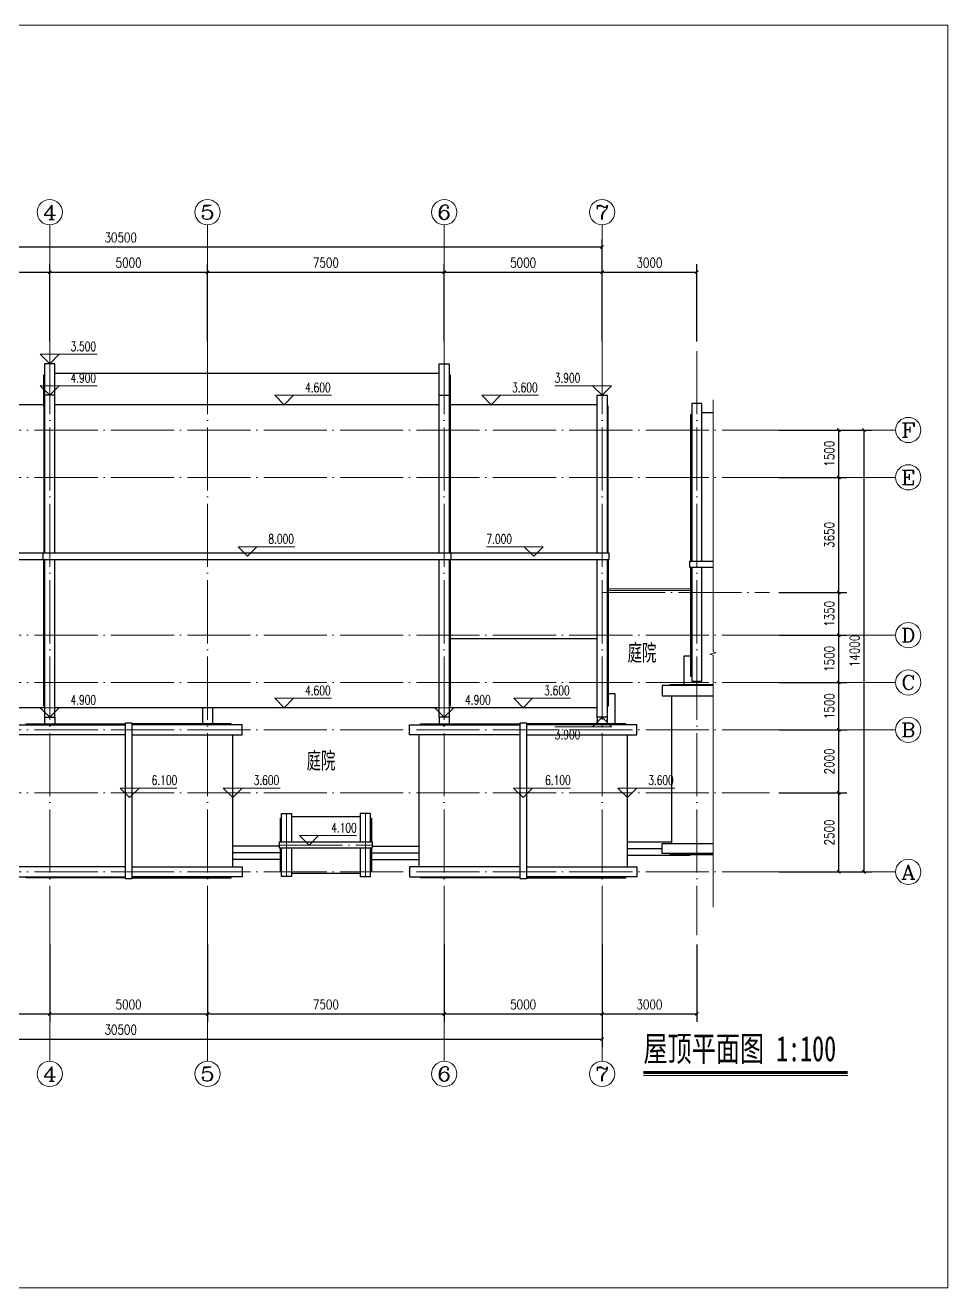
# Model space of a CAD drawing. Extents: x 577108 to 1042908, y 41950 to 81950.
# Drawn here: x 666683 to 695908, y 41950 to 81950 of the extents above; entities that cross this region are included whole.
import ezdxf
from ezdxf.enums import TextEntityAlignment as Align

# ---------------------------------------------------------------- set-up
doc = ezdxf.new("R2010")
doc.units = 0
doc.header["$LTSCALE"] = 1000
doc.header["$MEASUREMENT"] = 0
doc.linetypes.add('DOTE', pattern=[2.42, 2, -0.2, 0.02, -0.2])
doc.layers.get('0').update_dxf_attribs({"linetype": 'CONTINUOUS', "lineweight": 13})
doc.layers.get('Defpoints').update_dxf_attribs({"linetype": 'CONTINUOUS', "lineweight": 5})
for name, color, linetype, lineweight in [('AXIS', 3, 'CONTINUOUS', 15), ('AXIS_TEXT', 7, 'CONTINUOUS', 20), ('DIM_ELEV', 3, 'CONTINUOUS', 15), ('DIM_SYMB', 3, 'CONTINUOUS', 15), ('DOTE', 1, 'DOTE', 0), ('LM-S', 8, 'CONTINUOUS', 5), ('PUB_TEXT', 7, 'CONTINUOUS', 20), ('ROOF', 4, 'CONTINUOUS', 30), ('Te', 7, 'CONTINUOUS', 18), ('姓名', 7, 'CONTINUOUS', 15)]:
    doc.layers.add(name, color=color, linetype=linetype, lineweight=lineweight)
doc.styles.add('_TCH_AXIS', font='COMPLEX', dxfattribs={"bigfont": 'GBCBIG'})
doc.styles.add('_TCH_DIM', font='SIMPLEX', dxfattribs={"bigfont": 'GBCBIG'})
doc.styles.add('COMPLEX', font='COMPLEX')
doc.styles.add('DIM_FONT', font='SIMPLEX.shx', dxfattribs={"width": 0.8, "bigfont": 'hztxt.shx'})
doc.styles.add('HZ', font='romanc.shx', dxfattribs={"width": 0.7, "bigfont": 'hzdx.shx'})
doc.styles.add('HZdx', font='simhei.ttf', dxfattribs={"width": 0.7})
doc.dimstyles.new('DIMN', dxfattribs={"dimtxt": 300, "dimasz": 100, "dimexe": 250, "dimexo": 300, "dimgap": 150, "dimtad": 1, "dimdec": 0, "dimzin": 0, "dimdsep": 46, "dimtxsty": 'DIM_FONT', "dimblk": 'ARCHTICK', "dimcen": 0.09, "dimclrt": 7, "dimazin": 2, "dimtfac": 1, "dimtdec": 0, "dimtix": 1, "dimtmove": 2, "dimatfit": 3, "dimldrblk": 'ARCHTICK', "dimfxl": 0, "dimtolj": 1, "dimtzin": 0, "dimarcsym": 0})

# ---------------------------------------------------------------- blocks, each defined once
blk = doc.blocks.new('_ArchTick')
at = {"color": 0, "linetype": 'ByBlock', "const_width": 0.4}
blk.add_lwpolyline([(-0.5, -0.5), (0.5, 0.5)], dxfattribs=at)
blk = doc.blocks.new('*D294')
at = {"layer": 'AXIS', "color": 0, "lineweight": -2, "transparency": 16777216}
for p, q in [((690558, 57626), (692708, 57626)), ((692458, 55126), (692458, 57626)), ((690558, 55126), (692708, 55126))]:
    blk.add_line(p, q, dxfattribs=at)
at = {"layer": 'Defpoints', "color": 0, "transparency": 16777216}
for p in [(690258, 57626), (692458, 57626), (690258, 55126)]:
    blk.add_point(p, dxfattribs=at)
at = {"layer": 'AXIS', "color": 0, "lineweight": -2, "transparency": 16777216, "xscale": 100, "yscale": 100, "zscale": 100}
for p, rotation in [((692458, 57626), 90), ((692458, 55126), 270)]:
    blk.add_blockref('_ArchTick', p, dxfattribs=dict(at, rotation=rotation))
at = {"layer": 'AXIS', "color": 7, "transparency": 16777216, "insert": (692158, 56376), "char_height": 300, "attachment_point": 5, "rotation": 90, "style": 'DIM_FONT'}
blk.add_mtext('\\A1;2500', dxfattribs=at)
blk = doc.blocks.new('*D295')
at = {"layer": 'AXIS', "color": 0, "lineweight": -2, "transparency": 16777216}
for p, q in [((690558, 59626), (692708, 59626)), ((692458, 57626), (692458, 59626)), ((690558, 57626), (692708, 57626))]:
    blk.add_line(p, q, dxfattribs=at)
at = {"layer": 'Defpoints', "color": 0, "transparency": 16777216}
for p in [(690258, 59626), (692458, 59626), (690258, 57626)]:
    blk.add_point(p, dxfattribs=at)
at = {"layer": 'AXIS', "color": 0, "lineweight": -2, "transparency": 16777216, "xscale": 100, "yscale": 100, "zscale": 100}
for p, rotation in [((692458, 59626), 90), ((692458, 57626), 270)]:
    blk.add_blockref('_ArchTick', p, dxfattribs=dict(at, rotation=rotation))
at = {"layer": 'AXIS', "color": 7, "transparency": 16777216, "insert": (692158, 58626), "char_height": 300, "attachment_point": 5, "rotation": 90, "style": 'DIM_FONT'}
blk.add_mtext('\\A1;2000', dxfattribs=at)
blk = doc.blocks.new('*D296')
at = {"layer": 'AXIS', "color": 0, "lineweight": -2, "transparency": 16777216}
for p, q in [((690558, 61126), (692708, 61126)), ((692458, 59626), (692458, 61126)), ((690558, 59626), (692708, 59626))]:
    blk.add_line(p, q, dxfattribs=at)
at = {"layer": 'Defpoints', "color": 0, "transparency": 16777216}
for p in [(690258, 61126), (692458, 61126), (690258, 59626)]:
    blk.add_point(p, dxfattribs=at)
at = {"layer": 'AXIS', "color": 0, "lineweight": -2, "transparency": 16777216, "xscale": 100, "yscale": 100, "zscale": 100}
for p, rotation in [((692458, 61126), 90), ((692458, 59626), 270)]:
    blk.add_blockref('_ArchTick', p, dxfattribs=dict(at, rotation=rotation))
at = {"layer": 'AXIS', "color": 7, "transparency": 16777216, "insert": (692158, 60376), "char_height": 300, "attachment_point": 5, "rotation": 90, "style": 'DIM_FONT'}
blk.add_mtext('\\A1;1500', dxfattribs=at)
blk = doc.blocks.new('*D297')
at = {"layer": 'AXIS', "color": 0, "lineweight": -2, "transparency": 16777216}
for p, q in [((690558, 62626), (692708, 62626)), ((692458, 61126), (692458, 62626)), ((690558, 61126), (692708, 61126))]:
    blk.add_line(p, q, dxfattribs=at)
at = {"layer": 'Defpoints', "color": 0, "transparency": 16777216}
for p in [(690258, 62626), (692458, 62626), (690258, 61126)]:
    blk.add_point(p, dxfattribs=at)
at = {"layer": 'AXIS', "color": 0, "lineweight": -2, "transparency": 16777216, "xscale": 100, "yscale": 100, "zscale": 100}
for p, rotation in [((692458, 62626), 90), ((692458, 61126), 270)]:
    blk.add_blockref('_ArchTick', p, dxfattribs=dict(at, rotation=rotation))
at = {"layer": 'AXIS', "color": 7, "transparency": 16777216, "insert": (692158, 61876), "char_height": 300, "attachment_point": 5, "rotation": 90, "style": 'DIM_FONT'}
blk.add_mtext('\\A1;1500', dxfattribs=at)
blk = doc.blocks.new('*D298')
at = {"layer": 'AXIS', "color": 0, "lineweight": -2, "transparency": 16777216}
for p, q in [((690558, 63976), (692708, 63976)), ((692458, 62626), (692458, 63976)), ((690558, 62626), (692708, 62626))]:
    blk.add_line(p, q, dxfattribs=at)
at = {"layer": 'Defpoints', "color": 0, "transparency": 16777216}
for p in [(690258, 63976), (692458, 63976), (690258, 62626)]:
    blk.add_point(p, dxfattribs=at)
at = {"layer": 'AXIS', "color": 0, "lineweight": -2, "transparency": 16777216, "xscale": 100, "yscale": 100, "zscale": 100}
for p, rotation in [((692458, 63976), 90), ((692458, 62626), 270)]:
    blk.add_blockref('_ArchTick', p, dxfattribs=dict(at, rotation=rotation))
at = {"layer": 'AXIS', "color": 7, "transparency": 16777216, "insert": (692158, 63301), "char_height": 300, "attachment_point": 5, "rotation": 90, "style": 'DIM_FONT'}
blk.add_mtext('\\A1;1350', dxfattribs=at)
blk = doc.blocks.new('*D299')
at = {"layer": 'AXIS', "color": 0, "lineweight": -2, "transparency": 16777216}
for p, q in [((690558, 67626), (692708, 67626)), ((692458, 63976), (692458, 67626)), ((690558, 63976), (692708, 63976))]:
    blk.add_line(p, q, dxfattribs=at)
at = {"layer": 'Defpoints', "color": 0, "transparency": 16777216}
for p in [(690258, 67626), (692458, 67626), (690258, 63976)]:
    blk.add_point(p, dxfattribs=at)
at = {"layer": 'AXIS', "color": 0, "lineweight": -2, "transparency": 16777216, "xscale": 100, "yscale": 100, "zscale": 100}
for p, rotation in [((692458, 67626), 90), ((692458, 63976), 270)]:
    blk.add_blockref('_ArchTick', p, dxfattribs=dict(at, rotation=rotation))
at = {"layer": 'AXIS', "color": 7, "transparency": 16777216, "insert": (692158, 65801), "char_height": 300, "attachment_point": 5, "rotation": 90, "style": 'DIM_FONT'}
blk.add_mtext('\\A1;3650', dxfattribs=at)
blk = doc.blocks.new('*D300')
at = {"layer": 'AXIS', "color": 0, "lineweight": -2, "transparency": 16777216}
for p, q in [((690558, 69126), (692708, 69126)), ((692458, 67626), (692458, 69126)), ((690558, 67626), (692708, 67626))]:
    blk.add_line(p, q, dxfattribs=at)
at = {"layer": 'Defpoints', "color": 0, "transparency": 16777216}
for p in [(690258, 69126), (692458, 69126), (690258, 67626)]:
    blk.add_point(p, dxfattribs=at)
at = {"layer": 'AXIS', "color": 0, "lineweight": -2, "transparency": 16777216, "xscale": 100, "yscale": 100, "zscale": 100}
for p, rotation in [((692458, 69126), 90), ((692458, 67626), 270)]:
    blk.add_blockref('_ArchTick', p, dxfattribs=dict(at, rotation=rotation))
at = {"layer": 'AXIS', "color": 7, "transparency": 16777216, "insert": (692158, 68376), "char_height": 300, "attachment_point": 5, "rotation": 90, "style": 'DIM_FONT'}
blk.add_mtext('\\A1;1500', dxfattribs=at)
blk = doc.blocks.new('*D301')
at = {"layer": 'AXIS', "color": 0, "lineweight": -2, "transparency": 16777216}
for p, q in [((690558, 69126), (693508, 69126)), ((693258, 55126), (693258, 69126)), ((690558, 55126), (693508, 55126))]:
    blk.add_line(p, q, dxfattribs=at)
at = {"layer": 'Defpoints', "color": 0, "transparency": 16777216}
for p in [(690258, 69126), (693258, 69126), (690258, 55126)]:
    blk.add_point(p, dxfattribs=at)
at = {"layer": 'AXIS', "color": 0, "lineweight": -2, "transparency": 16777216, "xscale": 100, "yscale": 100, "zscale": 100}
for p, rotation in [((693258, 69126), 90), ((693258, 55126), 270)]:
    blk.add_blockref('_ArchTick', p, dxfattribs=dict(at, rotation=rotation))
at = {"layer": 'AXIS', "color": 7, "transparency": 16777216, "insert": (692958, 62126), "char_height": 300, "attachment_point": 5, "rotation": 90, "style": 'DIM_FONT'}
blk.add_mtext('\\A1;14000', dxfattribs=at)
blk = doc.blocks.new('*D311')
at = {"layer": 'AXIS', "color": 0, "lineweight": -2, "transparency": 16777216}
for p, q in [((663458, 52826), (663458, 50376)), ((667458, 52826), (667458, 50376)), ((663458, 50626), (667458, 50626))]:
    blk.add_line(p, q, dxfattribs=at)
at = {"layer": 'Defpoints', "color": 0, "transparency": 16777216}
for p in [(663458, 53126), (667458, 53126), (667458, 50626)]:
    blk.add_point(p, dxfattribs=at)
at = {"layer": 'AXIS', "color": 0, "lineweight": -2, "transparency": 16777216, "xscale": 100, "yscale": 100, "zscale": 100, "rotation": 180}
blk.add_blockref('_ArchTick', (663458, 50626), dxfattribs=at)
at = {"layer": 'AXIS', "color": 0, "lineweight": -2, "transparency": 16777216, "xscale": 100, "yscale": 100, "zscale": 100}
blk.add_blockref('_ArchTick', (667458, 50626), dxfattribs=at)
at = {"layer": 'AXIS', "color": 7, "transparency": 16777216, "insert": (665458, 50926), "char_height": 300, "attachment_point": 5, "style": 'DIM_FONT'}
blk.add_mtext('\\A1;4000', dxfattribs=at)
blk = doc.blocks.new('*D312')
at = {"layer": 'AXIS', "color": 0, "lineweight": -2, "transparency": 16777216}
for p, q in [((667458, 52826), (667458, 50376)), ((672458, 52826), (672458, 50376)), ((667458, 50626), (672458, 50626))]:
    blk.add_line(p, q, dxfattribs=at)
at = {"layer": 'Defpoints', "color": 0, "transparency": 16777216}
for p in [(667458, 53126), (672458, 53126), (672458, 50626)]:
    blk.add_point(p, dxfattribs=at)
at = {"layer": 'AXIS', "color": 0, "lineweight": -2, "transparency": 16777216, "xscale": 100, "yscale": 100, "zscale": 100, "rotation": 180}
blk.add_blockref('_ArchTick', (667458, 50626), dxfattribs=at)
at = {"layer": 'AXIS', "color": 0, "lineweight": -2, "transparency": 16777216, "xscale": 100, "yscale": 100, "zscale": 100}
blk.add_blockref('_ArchTick', (672458, 50626), dxfattribs=at)
at = {"layer": 'AXIS', "color": 7, "transparency": 16777216, "insert": (669958, 50926), "char_height": 300, "attachment_point": 5, "style": 'DIM_FONT'}
blk.add_mtext('\\A1;5000', dxfattribs=at)
blk = doc.blocks.new('*D313')
at = {"layer": 'AXIS', "color": 0, "lineweight": -2, "transparency": 16777216}
for p, q in [((672458, 52826), (672458, 50376)), ((679958, 52826), (679958, 50376)), ((672458, 50626), (679958, 50626))]:
    blk.add_line(p, q, dxfattribs=at)
at = {"layer": 'Defpoints', "color": 0, "transparency": 16777216}
for p in [(672458, 53126), (679958, 53126), (679958, 50626)]:
    blk.add_point(p, dxfattribs=at)
at = {"layer": 'AXIS', "color": 0, "lineweight": -2, "transparency": 16777216, "xscale": 100, "yscale": 100, "zscale": 100, "rotation": 180}
blk.add_blockref('_ArchTick', (672458, 50626), dxfattribs=at)
at = {"layer": 'AXIS', "color": 0, "lineweight": -2, "transparency": 16777216, "xscale": 100, "yscale": 100, "zscale": 100}
blk.add_blockref('_ArchTick', (679958, 50626), dxfattribs=at)
at = {"layer": 'AXIS', "color": 7, "transparency": 16777216, "insert": (676208, 50926), "char_height": 300, "attachment_point": 5, "style": 'DIM_FONT'}
blk.add_mtext('\\A1;7500', dxfattribs=at)
blk = doc.blocks.new('*D314')
at = {"layer": 'AXIS', "color": 0, "lineweight": -2, "transparency": 16777216}
for p, q in [((679958, 52826), (679958, 50376)), ((684958, 52826), (684958, 50376)), ((679958, 50626), (684958, 50626))]:
    blk.add_line(p, q, dxfattribs=at)
at = {"layer": 'Defpoints', "color": 0, "transparency": 16777216}
for p in [(679958, 53126), (684958, 53126), (684958, 50626)]:
    blk.add_point(p, dxfattribs=at)
at = {"layer": 'AXIS', "color": 0, "lineweight": -2, "transparency": 16777216, "xscale": 100, "yscale": 100, "zscale": 100, "rotation": 180}
blk.add_blockref('_ArchTick', (679958, 50626), dxfattribs=at)
at = {"layer": 'AXIS', "color": 0, "lineweight": -2, "transparency": 16777216, "xscale": 100, "yscale": 100, "zscale": 100}
blk.add_blockref('_ArchTick', (684958, 50626), dxfattribs=at)
at = {"layer": 'AXIS', "color": 7, "transparency": 16777216, "insert": (682458, 50926), "char_height": 300, "attachment_point": 5, "style": 'DIM_FONT'}
blk.add_mtext('\\A1;5000', dxfattribs=at)
blk = doc.blocks.new('*D315')
at = {"layer": 'AXIS', "color": 0, "lineweight": -2, "transparency": 16777216}
for p, q in [((684958, 52826), (684958, 50376)), ((687958, 52826), (687958, 50376)), ((684958, 50626), (687958, 50626))]:
    blk.add_line(p, q, dxfattribs=at)
at = {"layer": 'Defpoints', "color": 0, "transparency": 16777216}
for p in [(684958, 53126), (687958, 53126), (687958, 50626)]:
    blk.add_point(p, dxfattribs=at)
at = {"layer": 'AXIS', "color": 0, "lineweight": -2, "transparency": 16777216, "xscale": 100, "yscale": 100, "zscale": 100, "rotation": 180}
blk.add_blockref('_ArchTick', (684958, 50626), dxfattribs=at)
at = {"layer": 'AXIS', "color": 0, "lineweight": -2, "transparency": 16777216, "xscale": 100, "yscale": 100, "zscale": 100}
blk.add_blockref('_ArchTick', (687958, 50626), dxfattribs=at)
at = {"layer": 'AXIS', "color": 7, "transparency": 16777216, "insert": (686458, 50926), "char_height": 300, "attachment_point": 5, "style": 'DIM_FONT'}
blk.add_mtext('\\A1;3000', dxfattribs=at)
blk = doc.blocks.new('*D316')
at = {"layer": 'AXIS', "color": 0, "lineweight": -2, "transparency": 16777216}
for p, q in [((654458, 52826), (654458, 49576)), ((684958, 52826), (684958, 49576)), ((654458, 49826), (684958, 49826))]:
    blk.add_line(p, q, dxfattribs=at)
at = {"layer": 'Defpoints', "color": 0, "transparency": 16777216}
for p in [(654458, 53126), (684958, 53126), (684958, 49826)]:
    blk.add_point(p, dxfattribs=at)
at = {"layer": 'AXIS', "color": 0, "lineweight": -2, "transparency": 16777216, "xscale": 100, "yscale": 100, "zscale": 100, "rotation": 180}
blk.add_blockref('_ArchTick', (654458, 49826), dxfattribs=at)
at = {"layer": 'AXIS', "color": 0, "lineweight": -2, "transparency": 16777216, "xscale": 100, "yscale": 100, "zscale": 100}
blk.add_blockref('_ArchTick', (684958, 49826), dxfattribs=at)
at = {"layer": 'AXIS', "color": 7, "transparency": 16777216, "insert": (669708, 50126), "char_height": 300, "attachment_point": 5, "style": 'DIM_FONT'}
blk.add_mtext('\\A1;30500', dxfattribs=at)
blk = doc.blocks.new('*D320')
at = {"layer": 'AXIS', "color": 0, "lineweight": -2, "transparency": 16777216}
for p, q in [((663458, 71926), (663458, 74376)), ((663458, 74126), (667458, 74126)), ((667458, 71926), (667458, 74376))]:
    blk.add_line(p, q, dxfattribs=at)
at = {"layer": 'Defpoints', "color": 0, "transparency": 16777216}
for p in [(667458, 74126), (663458, 71626), (667458, 71626)]:
    blk.add_point(p, dxfattribs=at)
at = {"layer": 'AXIS', "color": 0, "lineweight": -2, "transparency": 16777216, "xscale": 100, "yscale": 100, "zscale": 100, "rotation": 180}
blk.add_blockref('_ArchTick', (663458, 74126), dxfattribs=at)
at = {"layer": 'AXIS', "color": 0, "lineweight": -2, "transparency": 16777216, "xscale": 100, "yscale": 100, "zscale": 100}
blk.add_blockref('_ArchTick', (667458, 74126), dxfattribs=at)
at = {"layer": 'AXIS', "color": 7, "transparency": 16777216, "insert": (665458, 74426), "char_height": 300, "attachment_point": 5, "style": 'DIM_FONT'}
blk.add_mtext('\\A1;4000', dxfattribs=at)
blk = doc.blocks.new('*D321')
at = {"layer": 'AXIS', "color": 0, "lineweight": -2, "transparency": 16777216}
for p, q in [((667458, 71926), (667458, 74376)), ((667458, 74126), (672458, 74126)), ((672458, 71926), (672458, 74376))]:
    blk.add_line(p, q, dxfattribs=at)
at = {"layer": 'Defpoints', "color": 0, "transparency": 16777216}
for p in [(672458, 74126), (667458, 71626), (672458, 71626)]:
    blk.add_point(p, dxfattribs=at)
at = {"layer": 'AXIS', "color": 0, "lineweight": -2, "transparency": 16777216, "xscale": 100, "yscale": 100, "zscale": 100, "rotation": 180}
blk.add_blockref('_ArchTick', (667458, 74126), dxfattribs=at)
at = {"layer": 'AXIS', "color": 0, "lineweight": -2, "transparency": 16777216, "xscale": 100, "yscale": 100, "zscale": 100}
blk.add_blockref('_ArchTick', (672458, 74126), dxfattribs=at)
at = {"layer": 'AXIS', "color": 7, "transparency": 16777216, "insert": (669958, 74426), "char_height": 300, "attachment_point": 5, "style": 'DIM_FONT'}
blk.add_mtext('\\A1;5000', dxfattribs=at)
blk = doc.blocks.new('*D322')
at = {"layer": 'AXIS', "color": 0, "lineweight": -2, "transparency": 16777216}
for p, q in [((672458, 71926), (672458, 74376)), ((672458, 74126), (679958, 74126)), ((679958, 71926), (679958, 74376))]:
    blk.add_line(p, q, dxfattribs=at)
at = {"layer": 'Defpoints', "color": 0, "transparency": 16777216}
for p in [(679958, 74126), (672458, 71626), (679958, 71626)]:
    blk.add_point(p, dxfattribs=at)
at = {"layer": 'AXIS', "color": 0, "lineweight": -2, "transparency": 16777216, "xscale": 100, "yscale": 100, "zscale": 100, "rotation": 180}
blk.add_blockref('_ArchTick', (672458, 74126), dxfattribs=at)
at = {"layer": 'AXIS', "color": 0, "lineweight": -2, "transparency": 16777216, "xscale": 100, "yscale": 100, "zscale": 100}
blk.add_blockref('_ArchTick', (679958, 74126), dxfattribs=at)
at = {"layer": 'AXIS', "color": 7, "transparency": 16777216, "insert": (676208, 74426), "char_height": 300, "attachment_point": 5, "style": 'DIM_FONT'}
blk.add_mtext('\\A1;7500', dxfattribs=at)
blk = doc.blocks.new('*D323')
at = {"layer": 'AXIS', "color": 0, "lineweight": -2, "transparency": 16777216}
for p, q in [((679958, 71926), (679958, 74376)), ((679958, 74126), (684958, 74126)), ((684958, 71926), (684958, 74376))]:
    blk.add_line(p, q, dxfattribs=at)
at = {"layer": 'Defpoints', "color": 0, "transparency": 16777216}
for p in [(684958, 74126), (679958, 71626), (684958, 71626)]:
    blk.add_point(p, dxfattribs=at)
at = {"layer": 'AXIS', "color": 0, "lineweight": -2, "transparency": 16777216, "xscale": 100, "yscale": 100, "zscale": 100, "rotation": 180}
blk.add_blockref('_ArchTick', (679958, 74126), dxfattribs=at)
at = {"layer": 'AXIS', "color": 0, "lineweight": -2, "transparency": 16777216, "xscale": 100, "yscale": 100, "zscale": 100}
blk.add_blockref('_ArchTick', (684958, 74126), dxfattribs=at)
at = {"layer": 'AXIS', "color": 7, "transparency": 16777216, "insert": (682458, 74426), "char_height": 300, "attachment_point": 5, "style": 'DIM_FONT'}
blk.add_mtext('\\A1;5000', dxfattribs=at)
blk = doc.blocks.new('*D324')
at = {"layer": 'AXIS', "color": 0, "lineweight": -2, "transparency": 16777216}
for p, q in [((684958, 71926), (684958, 74376)), ((684958, 74126), (687958, 74126)), ((687958, 71926), (687958, 74376))]:
    blk.add_line(p, q, dxfattribs=at)
at = {"layer": 'Defpoints', "color": 0, "transparency": 16777216}
for p in [(687958, 74126), (684958, 71626), (687958, 71626)]:
    blk.add_point(p, dxfattribs=at)
at = {"layer": 'AXIS', "color": 0, "lineweight": -2, "transparency": 16777216, "xscale": 100, "yscale": 100, "zscale": 100, "rotation": 180}
blk.add_blockref('_ArchTick', (684958, 74126), dxfattribs=at)
at = {"layer": 'AXIS', "color": 0, "lineweight": -2, "transparency": 16777216, "xscale": 100, "yscale": 100, "zscale": 100}
blk.add_blockref('_ArchTick', (687958, 74126), dxfattribs=at)
at = {"layer": 'AXIS', "color": 7, "transparency": 16777216, "insert": (686458, 74426), "char_height": 300, "attachment_point": 5, "style": 'DIM_FONT'}
blk.add_mtext('\\A1;3000', dxfattribs=at)
blk = doc.blocks.new('*D325')
at = {"layer": 'AXIS', "color": 0, "lineweight": -2, "transparency": 16777216}
for p, q in [((654458, 71926), (654458, 75176)), ((654458, 74926), (684958, 74926)), ((684958, 71926), (684958, 75176))]:
    blk.add_line(p, q, dxfattribs=at)
at = {"layer": 'Defpoints', "color": 0, "transparency": 16777216}
for p in [(684958, 74926), (654458, 71626), (684958, 71626)]:
    blk.add_point(p, dxfattribs=at)
at = {"layer": 'AXIS', "color": 0, "lineweight": -2, "transparency": 16777216, "xscale": 100, "yscale": 100, "zscale": 100, "rotation": 180}
blk.add_blockref('_ArchTick', (654458, 74926), dxfattribs=at)
at = {"layer": 'AXIS', "color": 0, "lineweight": -2, "transparency": 16777216, "xscale": 100, "yscale": 100, "zscale": 100}
blk.add_blockref('_ArchTick', (684958, 74926), dxfattribs=at)
at = {"layer": 'AXIS', "color": 7, "transparency": 16777216, "insert": (669708, 75226), "char_height": 300, "attachment_point": 5, "style": 'DIM_FONT'}
blk.add_mtext('\\A1;30500', dxfattribs=at)
blk = doc.blocks.new('_AXISO')
blk.add_circle((0, 0), 0.5)
at = {"layer": 'AXIS_TEXT', "style": 'COMPLEX', "width": 1.041667}
blk.add_attdef('A', text='', height=0.56, dxfattribs=at).set_placement((-0.25, -0.28), (0.25, -0.28), align=Align.FIT)

msp = doc.modelspace()

# ---------------------------------------------------------------- linework, layer by layer
for p, q in [((685148.4301, 64096.3111), (687768.4301, 64096.3111)), ((687768.4301, 64036.3111), (685148.4301, 64036.3111)), ((692739.8067, 48670.3688), (686268.8347, 48670.3688))]:
    msp.add_line(p, q)
at = {"const_width": 100}
msp.add_lwpolyline([(686268.8347, 48770.3688), (692739.8067, 48770.3688)], dxfattribs=at)
at = {"layer": 'AXIS'}
for p, q in [((667458.4301, 71626.3111), (667458.4301, 75626.3111)), ((672458.4301, 71626.3111), (672458.4301, 75626.3111)), ((679958.4301, 71626.3111), (679958.4301, 75626.3111)), ((684958.4301, 71626.3111), (684958.4301, 75626.3111)), ((690258.4301, 69126.3111), (694258.4301, 69126.3111)), ((690258.4301, 67626.3111), (694258.4301, 67626.3111)), ((690258.4301, 62626.3111), (694258.4301, 62626.3111)), ((690258.4301, 61126.3111), (694258.4301, 61126.3111)), ((690258.4301, 59626.3111), (694258.4301, 59626.3111)), ((690258.4301, 55126.3111), (694258.4301, 55126.3111)), ((667458.4301, 53126.3111), (667458.4301, 49126.3111)), ((672458.4301, 53126.3111), (672458.4301, 49126.3111)), ((679958.4301, 53126.3111), (679958.4301, 49126.3111)), ((684958.4301, 53126.3111), (684958.4301, 49126.3111))]:
    msp.add_line(p, q, dxfattribs=at)
at = {"layer": 'DIM_ELEV'}
for p, q in [((667458.4301, 71226.3111), (667158.4301, 71526.3111)), ((667158.4301, 71526.3111), (668958.4301, 71526.3111)), ((667458.4301, 71226.3111), (667758.4301, 71526.3111)), ((667458.4301, 70226.3111), (667158.4301, 70526.3111)), ((667158.4301, 70526.3111), (668958.4301, 70526.3111)), ((667458.4301, 70226.3111), (667758.4301, 70526.3111)), ((685258.4301, 70526.3111), (683458.4301, 70526.3111)), ((684958.4301, 70226.3111), (684658.4301, 70526.3111)), ((684958.4301, 70226.3111), (685258.4301, 70526.3111)), ((674885.7418, 69926.3111), (674585.7418, 70226.3111)), ((674585.7418, 70226.3111), (676385.7418, 70226.3111)), ((674885.7418, 69926.3111), (675185.7418, 70226.3111)), ((681444.5794, 69926.3111), (681144.5794, 70226.3111)), ((681144.5794, 70226.3111), (682944.5794, 70226.3111)), ((681444.5794, 69926.3111), (681744.5794, 70226.3111)), ((673724.2161, 65126.3111), (673424.2161, 65426.3111)), ((673424.2161, 65426.3111), (675224.2161, 65426.3111)), ((673724.2161, 65126.3111), (674024.2161, 65426.3111)), ((683093.9695, 65426.3111), (681293.9695, 65426.3111)), ((682793.9695, 65126.3111), (682493.9695, 65426.3111)), ((682793.9695, 65126.3111), (683093.9695, 65426.3111)), ((674885.7418, 60326.3111), (674585.7418, 60626.3111)), ((674585.7418, 60626.3111), (676385.7418, 60626.3111)), ((674885.7418, 60326.3111), (675185.7418, 60626.3111)), ((682458.4301, 60326.3111), (682158.4301, 60626.3111)), ((682158.4301, 60626.3111), (683958.4301, 60626.3111)), ((682458.4301, 60326.3111), (682758.4301, 60626.3111)), ((667458.4301, 60026.3111), (667158.4301, 60326.3111)), ((667158.4301, 60326.3111), (668958.4301, 60326.3111)), ((667458.4301, 60026.3111), (667758.4301, 60326.3111)), ((679958.4301, 60026.3111), (679658.4301, 60326.3111)), ((679658.4301, 60326.3111), (681458.4301, 60326.3111)), ((679958.4301, 60026.3111), (680258.4301, 60326.3111)), ((684958.4301, 60026.3111), (684658.4301, 59726.3111)), ((684958.4301, 60026.3111), (685258.4301, 59726.3111)), ((685258.4301, 59726.3111), (683458.4301, 59726.3111)), ((669988.3592, 57483.6909), (669688.3592, 57783.6909)), ((669688.3592, 57783.6909), (671488.3592, 57783.6909)), ((669988.3592, 57483.6909), (670288.3592, 57783.6909)), ((673258.4301, 57483.6909), (672958.4301, 57783.6909)), ((672958.4301, 57783.6909), (674758.4301, 57783.6909)), ((673258.4301, 57483.6909), (673558.4301, 57783.6909)), ((682453.5242, 57483.6909), (682153.5242, 57783.6909)), ((682153.5242, 57783.6909), (683953.5242, 57783.6909)), ((682453.5242, 57483.6909), (682753.5242, 57783.6909)), ((685758.4301, 57483.6909), (685458.4301, 57783.6909)), ((685458.4301, 57783.6909), (687258.4301, 57783.6909)), ((685758.4301, 57483.6909), (686058.4301, 57783.6909)), ((675676.7321, 55976.3111), (675376.7321, 56276.3111)), ((675376.7321, 56276.3111), (677176.7321, 56276.3111)), ((675676.7321, 55976.3111), (675976.7321, 56276.3111))]:
    msp.add_line(p, q, dxfattribs=at)
at = {"layer": 'DIM_SYMB'}
msp.add_lwpolyline([(688472.0147, 70081.873), (688472.0147, 62099.7534), (688577.0147, 62061.5365), (688367.0147, 62024.5079), (688472.0147, 61987.2534), (688472.0147, 54005.1338)], dxfattribs=at)
for points in [[(670828.9162, 66668.9215, 0, 0, 0), (670828.9162, 68176.1948, 80, 0, 0), (670828.9162, 68476.1948, 0, 0, 0)], [(676059.9966, 66668.9215, 0, 0, 0), (676059.9966, 68176.1948, 80, 0, 0), (676059.9966, 68476.1948, 0, 0, 0)], [(682524.2578, 66668.9215, 0, 0, 0), (682524.2578, 68176.1948, 80, 0, 0), (682524.2578, 68476.1948, 0, 0, 0)], [(682524.2578, 64559.3981, 0, 0, 0), (682524.2578, 63052.1249, 80, 0, 0), (682524.2578, 62752.1249, 0, 0, 0)], [(670828.9162, 63583.7008, 0, 0, 0), (670828.9162, 62076.4275, 80, 0, 0), (670828.9162, 61776.4275, 0, 0, 0)], [(676059.9966, 63583.7008, 0, 0, 0), (676059.9966, 62076.4275, 80, 0, 0), (676059.9966, 61776.4275, 0, 0, 0)], [(688289.3191, 58309.189, 0, 0, 0), (687723.3323, 58309.189, 80, 0, 0), (687423.3323, 58309.189, 0, 0, 0)], [(669268.7739, 57112.6412, 0, 0, 0), (667806.3949, 57112.6412, 80, 0, 0), (667506.3949, 57112.6412, 0, 0, 0)], [(670648.0862, 57112.6412, 0, 0, 0), (672610.4653, 57112.6412, 80, 0, 0), (672910.4653, 57112.6412, 0, 0, 0)], [(681768.7739, 57112.6412, 0, 0, 0), (680306.3949, 57112.6412, 80, 0, 0), (680006.3949, 57112.6412, 0, 0, 0)], [(683148.0862, 57112.6412, 0, 0, 0), (685110.4653, 57112.6412, 80, 0, 0), (685410.4653, 57112.6412, 0, 0, 0)], [(676208.4301, 56179.0268, 0, 0, 0), (676208.4301, 56449.3473, 80, 0, 0), (676208.4301, 56749.3473, 0, 0, 0)], [(676208.4301, 55773.5955, 0, 0, 0), (676208.4301, 55503.275, 80, 0, 0), (676208.4301, 55203.275, 0, 0, 0)]]:
    msp.add_lwpolyline(points, format="xyseb", dxfattribs=at)
at = {"layer": 'DOTE'}
for p, q in [((667458.4301, 71626.3111), (667458.4301, 53126.3111)), ((672458.4301, 71626.3111), (672458.4301, 53126.3111)), ((679958.4301, 71626.3111), (679958.4301, 53126.3111)), ((684958.4301, 71626.3111), (684958.4301, 53126.3111)), ((687958.4301, 71626.3111), (687958.4301, 53126.3111)), ((652458.4301, 69126.3111), (690258.4301, 69126.3111)), ((652458.4301, 67626.3111), (690258.4301, 67626.3111)), ((684958.4301, 63976.3111), (690258.4301, 63976.3111)), ((652458.4301, 62626.3111), (690258.4301, 62626.3111)), ((652458.4301, 61126.3111), (690258.4301, 61126.3111)), ((652458.4301, 59626.3111), (690258.4301, 59626.3111)), ((652458.4301, 57626.3111), (690258.4301, 57626.3111)), ((674958.4301, 54976.3111), (674958.4301, 56976.3111)), ((677458.4301, 54976.3111), (677458.4301, 56976.3111)), ((674738.4301, 55976.3111), (677678.4301, 55976.3111)), ((652458.4301, 55126.3111), (690258.4301, 55126.3111))]:
    msp.add_line(p, q, dxfattribs=at)
at = {"layer": 'LM-S'}
msp.add_lwpolyline([(646508.4301, 81950.2272), (695908.4301, 81950.2272), (695908.4301, 41950.2272), (646508.4301, 41950.2272)], close=True, dxfattribs=at)
at = {"layer": 'ROOF'}
for p, q in [((687558.4301, 61056.3111), (687558.4301, 61966.3111)), ((687558.4301, 61966.3111), (687768.4301, 61966.3111)), ((685148.4301, 60776.3111), (685358.4301, 60776.3111)), ((685358.4301, 60776.3111), (685358.4301, 59816.3111)), ((667298.4301, 60026.3111), (667298.4301, 59816.3111)), ((667618.4301, 60026.3111), (667618.4301, 59816.3111)), ((672298.4301, 60326.3111), (672298.4301, 59816.3111)), ((672618.4301, 60326.3111), (672618.4301, 59816.3111)), ((679798.4301, 60026.3111), (679798.4301, 59816.3111)), ((680118.4301, 60026.3111), (680118.4301, 59816.3111)), ((684798.4301, 60026.3111), (684798.4301, 59816.3111)), ((685118.4301, 60026.3111), (685118.4301, 59816.3111)), ((685758.4301, 56076.3111), (687158.4301, 56076.3111)), ((674738.4301, 55936.3111), (673258.4301, 55936.3111)), ((674768.4301, 55726.3111), (673258.4301, 55726.3111)), ((677648.4301, 55726.3111), (679158.4301, 55726.3111)), ((677678.4301, 55936.3111), (679158.4301, 55936.3111)), ((685758.4301, 55866.3111), (686858.4301, 55866.3111)), ((685758.4301, 55656.3111), (687748.4301, 55656.3111)), ((687748.4301, 55656.3111), (687748.4301, 55676.3111)), ((674768.4301, 55516.3111), (673258.4301, 55516.3111)), ((677648.4301, 55516.3111), (679158.4301, 55516.3111))]:
    msp.add_line(p, q, dxfattribs=at)
for points in [[(667618.4301, 70226.3111), (667618.4301, 71226.3111), (667298.4301, 71226.3111), (667298.4301, 70226.3111)], [(679798.4301, 70226.3111), (679798.4301, 71226.3111), (680118.4301, 71226.3111), (680118.4301, 70226.3111)], [(667268.4301, 69876.3111), (667268.4301, 70876.3111), (667298.4301, 70876.3111)], [(667618.4301, 70926.3111), (679798.4301, 70926.3111)], [(680118.4301, 70876.3111), (680148.4301, 70876.3111), (680148.4301, 69876.3111)], [(667618.4301, 65226.3111), (667618.4301, 70226.3111), (667298.4301, 70226.3111), (667298.4301, 65226.3111)], [(679798.4301, 65226.3111), (679798.4301, 70226.3111), (680118.4301, 70226.3111), (680118.4301, 65226.3111)], [(684798.4301, 65226.3111), (684798.4301, 70226.3111), (685118.4301, 70226.3111), (685118.4301, 65226.3111)], [(667268.4301, 69926.3111), (663648.4301, 69926.3111)], [(667298.4301, 69876.3111), (667268.4301, 69876.3111), (667268.4301, 65226.3111)], [(679798.4301, 69926.3111), (667618.4301, 69926.3111)], [(680118.4301, 69876.3111), (680148.4301, 69876.3111), (680148.4301, 65226.3111)], [(684798.4301, 69926.3111), (680148.4301, 69926.3111)], [(685148.4301, 65226.3111), (685148.4301, 69876.3111), (685118.4301, 69876.3111)], [(687768.4301, 64966.3111), (687768.4301, 69616.3111)], [(687798.4301, 69616.3111), (687768.4301, 69616.3111)], [(688118.4301, 64966.3111), (688118.4301, 69966.3111), (687798.4301, 69966.3111), (687798.4301, 64966.3111)], [(688472.0147, 69666.3111), (688118.4301, 69666.3111)], [(667238.4301, 65226.3111), (663678.4301, 65226.3111)], [(680148.4301, 65026.3111), (685178.4301, 65026.3111), (685178.4301, 65226.3111), (680148.4301, 65226.3111)], [(663678.4301, 65026.3111), (667238.4301, 65026.3111)], [(667298.4301, 60376.3111), (667268.4301, 60376.3111), (667268.4301, 65026.3111)], [(667298.4301, 65026.3111), (667298.4301, 60026.3111), (667618.4301, 60026.3111), (667618.4301, 65026.3111)], [(680118.4301, 65026.3111), (680118.4301, 60026.3111), (679798.4301, 60026.3111), (679798.4301, 65026.3111)], [(680148.4301, 65026.3111), (680148.4301, 60376.3111), (680118.4301, 60376.3111)], [(685118.4301, 65026.3111), (685118.4301, 60026.3111), (684798.4301, 60026.3111), (684798.4301, 65026.3111)], [(685148.4301, 65026.3111), (685148.4301, 60376.3111), (685118.4301, 60376.3111)], [(688472.0147, 64766.3111), (687738.4301, 64766.3111), (687738.4301, 64966.3111), (688472.0147, 64966.3111)], [(687798.4301, 61316.3111), (687768.4301, 61316.3111), (687768.4301, 64766.3111)], [(687798.4301, 64766.3111), (687798.4301, 61166.3111), (688118.4301, 61166.3111), (688118.4301, 64766.3111)], [(684798.4301, 62506.3111), (680118.4301, 62506.3111)], [(688472.0147, 61026.3111), (686858.4301, 61026.3111), (686858.4301, 60706.3111), (688472.0147, 60706.3111)], [(688472.0147, 61056.3111), (687108.4301, 61056.3111), (687108.4301, 61026.3111)], [(687158.4301, 60706.3111), (687158.4301, 56026.3111)], [(667298.4301, 60326.3111), (663618.4301, 60326.3111)], [(667798.4301, 60326.3111), (667618.4301, 60326.3111)], [(679798.4301, 60326.3111), (667618.4301, 60326.3111)], [(684798.4301, 60326.3111), (680118.4301, 60326.3111)], [(669858.4301, 59466.3111), (666358.4301, 59466.3111), (666358.4301, 59786.3111), (669858.4301, 59786.3111)], [(666708.4301, 59786.3111), (666708.4301, 59816.3111), (669858.4301, 59816.3111)], [(673208.4301, 59786.3111), (673208.4301, 59816.3111), (670058.4301, 59816.3111)], [(670058.4301, 59466.3111), (673558.4301, 59466.3111), (673558.4301, 59786.3111), (670058.4301, 59786.3111)], [(682358.4301, 59466.3111), (678858.4301, 59466.3111), (678858.4301, 59786.3111), (682358.4301, 59786.3111)], [(679208.4301, 59786.3111), (679208.4301, 59816.3111), (682358.4301, 59816.3111)], [(685708.4301, 59786.3111), (685708.4301, 59816.3111), (682558.4301, 59816.3111)], [(682558.4301, 59466.3111), (686058.4301, 59466.3111), (686058.4301, 59786.3111), (682558.4301, 59786.3111)], [(673258.4301, 55286.3111), (673258.4301, 59466.3111)], [(679158.4301, 55286.3111), (679158.4301, 59466.3111)], [(685758.4301, 55286.3111), (685758.4301, 59466.3111)], [(674768.4301, 56076.3111), (674768.4301, 56826.3111), (674798.4301, 56826.3111)], [(674798.4301, 56076.3111), (674798.4301, 56976.3111), (675118.4301, 56976.3111), (675118.4301, 56076.3111)], [(675118.4301, 56876.3111), (677298.4301, 56876.3111)], [(677618.4301, 56076.3111), (677618.4301, 56976.3111), (677298.4301, 56976.3111), (677298.4301, 56076.3111)], [(677618.4301, 56826.3111), (677648.4301, 56826.3111), (677648.4301, 56076.3111)], [(688472.0147, 55706.3111), (686858.4301, 55706.3111), (686858.4301, 56026.3111), (688472.0147, 56026.3111)], [(674798.4301, 55126.3111), (674768.4301, 55126.3111), (674768.4301, 55876.3111)], [(675118.4301, 55876.3111), (675118.4301, 54976.3111), (674798.4301, 54976.3111), (674798.4301, 55876.3111)], [(677298.4301, 55876.3111), (677298.4301, 54976.3111), (677618.4301, 54976.3111), (677618.4301, 55876.3111)], [(677648.4301, 55876.3111), (677648.4301, 55126.3111), (677618.4301, 55126.3111)], [(687108.4301, 55706.3111), (687108.4301, 55676.3111), (688472.0147, 55676.3111)], [(669858.4301, 55286.3111), (666358.4301, 55286.3111), (666358.4301, 54966.3111), (669858.4301, 54966.3111)], [(670058.4301, 55286.3111), (673558.4301, 55286.3111), (673558.4301, 54966.3111), (670058.4301, 54966.3111)], [(682358.4301, 55286.3111), (678858.4301, 55286.3111), (678858.4301, 54966.3111), (682358.4301, 54966.3111)], [(682558.4301, 55286.3111), (686058.4301, 55286.3111), (686058.4301, 54966.3111), (682558.4301, 54966.3111)], [(669858.4301, 54936.3111), (666708.4301, 54936.3111), (666708.4301, 54966.3111)], [(670058.4301, 54936.3111), (673208.4301, 54936.3111), (673208.4301, 54966.3111)], [(677298.4301, 55076.3111), (675118.4301, 55076.3111)], [(682358.4301, 54936.3111), (679208.4301, 54936.3111), (679208.4301, 54966.3111)], [(682558.4301, 54936.3111), (685708.4301, 54936.3111), (685708.4301, 54966.3111)]]:
    msp.add_lwpolyline(points, dxfattribs=at)
for points in [[(680178.4301, 65226.3111), (667238.4301, 65226.3111), (667238.4301, 65026.3111), (680178.4301, 65026.3111)], [(670058.4301, 59846.3111), (670058.4301, 54906.3111), (669858.4301, 54906.3111), (669858.4301, 59846.3111)], [(682558.4301, 59846.3111), (682558.4301, 54906.3111), (682358.4301, 54906.3111), (682358.4301, 59846.3111)], [(674738.4301, 56076.3111), (677678.4301, 56076.3111), (677678.4301, 55876.3111), (674738.4301, 55876.3111)]]:
    msp.add_lwpolyline(points, close=True, dxfattribs=at)

# ---------------------------------------------------------------- block references
at = {"layer": 'AXIS'}
ref = msp.add_blockref('_AXISO', (667458.4301, 76026.3111), dxfattribs=dict(at, xscale=800, yscale=800, zscale=800))
ref.add_attrib('A', '4', dxfattribs={"layer": 'AXIS_TEXT', "height": 452.5483, "style": '_TCH_AXIS', "width": 1.3125}).set_placement((667232.1559, 75800.037), (667684.7042, 75800.037), align=Align.FIT)
ref = msp.add_blockref('_AXISO', (672458.4301, 76026.3111), dxfattribs=dict(at, xscale=800, yscale=800, zscale=800))
ref.add_attrib('A', '5', dxfattribs={"layer": 'AXIS_TEXT', "height": 452.5483, "style": '_TCH_AXIS', "width": 1.5}).set_placement((672232.1559, 75800.037), (672684.7042, 75800.037), align=Align.FIT)
ref = msp.add_blockref('_AXISO', (679958.4301, 76026.3111), dxfattribs=dict(at, xscale=800, yscale=800, zscale=800))
ref.add_attrib('A', '6', dxfattribs={"layer": 'AXIS_TEXT', "height": 452.5483, "style": '_TCH_AXIS', "width": 1.5}).set_placement((679732.1559, 75800.037), (680184.7042, 75800.037), align=Align.FIT)
ref = msp.add_blockref('_AXISO', (684958.4301, 76026.3111), dxfattribs=dict(at, xscale=800, yscale=800, zscale=800))
ref.add_attrib('A', '7', dxfattribs={"layer": 'AXIS_TEXT', "height": 452.5483, "style": '_TCH_AXIS', "width": 1.5}).set_placement((684732.1559, 75800.037), (685184.7042, 75800.037), align=Align.FIT)
ref = msp.add_blockref('_AXISO', (694658.4301, 69126.3111), dxfattribs=dict(at, xscale=800, yscale=800, zscale=800))
ref.add_attrib('A', 'F', dxfattribs={"layer": 'AXIS_TEXT', "height": 452.5483, "style": '_TCH_AXIS', "width": 1.3125}).set_placement((694432.1559, 68900.037), (694884.7042, 68900.037), align=Align.FIT)
ref = msp.add_blockref('_AXISO', (694658.4301, 67626.3111), dxfattribs=dict(at, xscale=800, yscale=800, zscale=800))
ref.add_attrib('A', 'E', dxfattribs={"layer": 'AXIS_TEXT', "height": 452.5483, "style": '_TCH_AXIS', "width": 1.3125}).set_placement((694432.1559, 67400.037), (694884.7042, 67400.037), align=Align.FIT)
ref = msp.add_blockref('_AXISO', (694658.4301, 62626.3111), dxfattribs=dict(at, xscale=800, yscale=800, zscale=800))
ref.add_attrib('A', 'D', dxfattribs={"layer": 'AXIS_TEXT', "height": 452.5483, "style": '_TCH_AXIS', "width": 1.235294}).set_placement((694432.1559, 62400.037), (694884.7042, 62400.037), align=Align.FIT)
ref = msp.add_blockref('_AXISO', (694658.4301, 61126.3111), dxfattribs=dict(at, xscale=800, yscale=800, zscale=800))
ref.add_attrib('A', 'C', dxfattribs={"layer": 'AXIS_TEXT', "height": 452.5483, "style": '_TCH_AXIS', "width": 1.4}).set_placement((694432.1559, 60900.037), (694884.7042, 60900.037), align=Align.FIT)
ref = msp.add_blockref('_AXISO', (694658.4301, 59626.3111), dxfattribs=dict(at, xscale=800, yscale=800, zscale=800))
ref.add_attrib('A', 'B', dxfattribs={"layer": 'AXIS_TEXT', "height": 452.5483, "style": '_TCH_AXIS', "width": 1.235294}).set_placement((694432.1559, 59400.037), (694884.7042, 59400.037), align=Align.FIT)
ref = msp.add_blockref('_AXISO', (694658.4301, 55126.3111), dxfattribs=dict(at, xscale=800, yscale=800, zscale=800))
ref.add_attrib('A', 'A', dxfattribs={"layer": 'AXIS_TEXT', "height": 452.5483, "style": '_TCH_AXIS', "width": 1.166667}).set_placement((694432.1559, 54900.037), (694884.7042, 54900.037), align=Align.FIT)
ref = msp.add_blockref('_AXISO', (667458.4301, 48726.3111), dxfattribs=dict(at, xscale=800, yscale=800, zscale=800))
ref.add_attrib('A', '4', dxfattribs={"layer": 'AXIS_TEXT', "height": 452.5483, "style": '_TCH_AXIS', "width": 1.3125}).set_placement((667232.1559, 48500.037), (667684.7042, 48500.037), align=Align.FIT)
ref = msp.add_blockref('_AXISO', (672458.4301, 48726.3111), dxfattribs=dict(at, xscale=800, yscale=800, zscale=800))
ref.add_attrib('A', '5', dxfattribs={"layer": 'AXIS_TEXT', "height": 452.5483, "style": '_TCH_AXIS', "width": 1.5}).set_placement((672232.1559, 48500.037), (672684.7042, 48500.037), align=Align.FIT)
ref = msp.add_blockref('_AXISO', (679958.4301, 48726.3111), dxfattribs=dict(at, xscale=800, yscale=800, zscale=800))
ref.add_attrib('A', '6', dxfattribs={"layer": 'AXIS_TEXT', "height": 452.5483, "style": '_TCH_AXIS', "width": 1.5}).set_placement((679732.1559, 48500.037), (680184.7042, 48500.037), align=Align.FIT)
ref = msp.add_blockref('_AXISO', (684958.4301, 48726.3111), dxfattribs=dict(at, xscale=800, yscale=800, zscale=800))
ref.add_attrib('A', '7', dxfattribs={"layer": 'AXIS_TEXT', "height": 452.5483, "style": '_TCH_AXIS', "width": 1.5}).set_placement((684732.1559, 48500.037), (685184.7042, 48500.037), align=Align.FIT)

# ---------------------------------------------------------------- texts
at = {"layer": 'PUB_TEXT', "style": '_TCH_DIM', "width": 0.705882}
for s, p in [('3.500', (668118.4301, 71626.3111)), ('4.900', (668118.4301, 70626.3111)), ('3.900', (683458.4301, 70626.3111)), ('4.600', (675545.7418, 70326.3111)), ('3.600', (682104.5794, 70326.3111)), ('8.000', (674384.2161, 65526.3111)), ('7.000', (681293.9695, 65526.3111)), ('4.600', (675545.7418, 60726.3111)), ('3.600', (683118.4301, 60726.3111)), ('4.900', (668118.4301, 60426.3111)), ('4.900', (680618.4301, 60426.3111)), ('3.900', (683458.4301, 59328.8111)), ('6.100', (670688.3592, 57883.6909)), ('3.600', (673918.4301, 57883.6909)), ('6.100', (683153.5242, 57883.6909)), ('3.600', (686418.4301, 57883.6909)), ('4.100', (676376.7321, 56376.3111))]:
    msp.add_text(s, height=297.5, dxfattribs=at).set_placement(p)
at = {"layer": 'Te', "style": 'HZdx', "width": 0.7}
msp.add_text('屋顶平面图 1:100', height=800, dxfattribs=at).set_placement((686268.8347, 49126.3037))
at = {"layer": '姓名', "style": 'HZ', "width": 0.8}
for p in [(685766.1311, 61750.1916), (675597.4653, 58332.2875)]:
    msp.add_text('庭院', height=600, dxfattribs=at).set_placement(p)

# ---------------------------------------------------------------- dimensions: what is measured, and where the dimension line sits
at = {"layer": 'AXIS'}
for p1, p2, distance, picture, middle in [((654458.4301, 71626.3111), (684958.4301, 71626.3111), 3300, '*D325', (669708.4301, 75226.3111)), ((663458.4301, 71626.3111), (667458.4301, 71626.3111), 2500, '*D320', (665458.4301, 74426.3111)), ((667458.4301, 71626.3111), (672458.4301, 71626.3111), 2500, '*D321', (669958.4301, 74426.3111)), ((672458.4301, 71626.3111), (679958.4301, 71626.3111), 2500, '*D322', (676208.4301, 74426.3111)), ((679958.4301, 71626.3111), (684958.4301, 71626.3111), 2500, '*D323', (682458.4301, 74426.3111)), ((684958.4301, 71626.3111), (687958.4301, 71626.3111), 2500, '*D324', (686458.4301, 74426.3111)), ((690258.4301, 67626.3111), (690258.4301, 69126.3111), -2200, '*D300', (692158.4301, 68376.3111)), ((690258.4301, 55126.3111), (690258.4301, 69126.3111), -3000, '*D301', (692958.4301, 62126.3111)), ((690258.4301, 63976.3111), (690258.4301, 67626.3111), -2200, '*D299', (692158.4301, 65801.3111)), ((690258.4301, 62626.3111), (690258.4301, 63976.3111), -2200, '*D298', (692158.4301, 63301.3111)), ((690258.4301, 61126.3111), (690258.4301, 62626.3111), -2200, '*D297', (692158.4301, 61876.3111)), ((690258.4301, 59626.3111), (690258.4301, 61126.3111), -2200, '*D296', (692158.4301, 60376.3111)), ((690258.4301, 57626.3111), (690258.4301, 59626.3111), -2200, '*D295', (692158.4301, 58626.3111)), ((690258.4301, 55126.3111), (690258.4301, 57626.3111), -2200, '*D294', (692158.4301, 56376.3111)), ((654458.4301, 53126.3111), (684958.4301, 53126.3111), -3300, '*D316', (669708.4301, 50126.3111)), ((663458.4301, 53126.3111), (667458.4301, 53126.3111), -2500, '*D311', (665458.4301, 50926.3111)), ((667458.4301, 53126.3111), (672458.4301, 53126.3111), -2500, '*D312', (669958.4301, 50926.3111)), ((672458.4301, 53126.3111), (679958.4301, 53126.3111), -2500, '*D313', (676208.4301, 50926.3111)), ((679958.4301, 53126.3111), (684958.4301, 53126.3111), -2500, '*D314', (682458.4301, 50926.3111)), ((684958.4301, 53126.3111), (687958.4301, 53126.3111), -2500, '*D315', (686458.4301, 50926.3111))]:
    dim = msp.add_aligned_dim(p1=p1, p2=p2, distance=distance, dimstyle='DIMN', dxfattribs=at)
    dim.commit()
    dim.dimension.update_dxf_attribs({"geometry": picture, "text_midpoint": middle})

doc.saveas('drawing.dxf')
